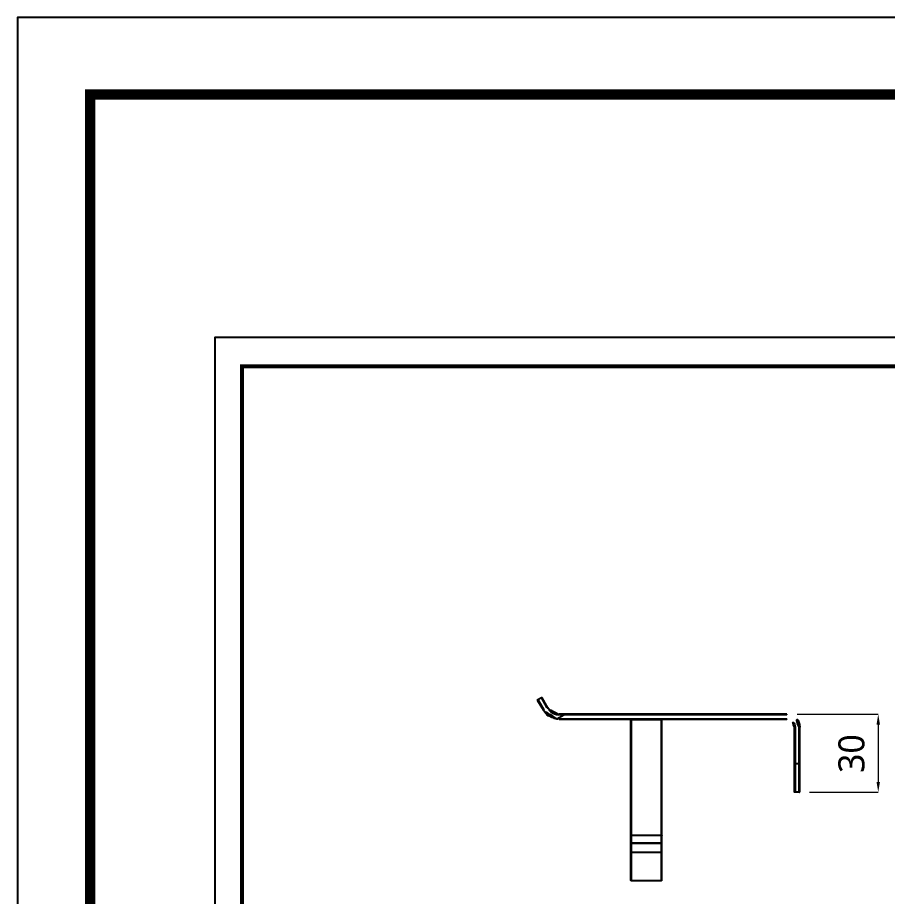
# Model space of a CAD drawing. Extents: x 16296675204 to 16296683393, y -37409618576 to -37409617244.
# Drawn here: x 16296675204.3 to 16296675538.8, y -37409617582 to -37409617244.1 of the extents above; entities that cross this region are included whole.
import ezdxf

# ---------------------------------------------------------------- set-up
doc = ezdxf.new("R2010")
doc.units = 0
doc.header["$LTSCALE"] = 10
doc.header["$MEASUREMENT"] = 0
doc.header["$PDMODE"] = 3
doc.header["$PDSIZE"] = -10
doc.layers.get('0').update_dxf_attribs({"linetype": 'CONTINUOUS'})
doc.layers.get('DEFPOINTS').update_dxf_attribs({"linetype": 'CONTINUOUS'})
doc.styles.add('Daelim Dimension', font='NanumGothic.ttf')
doc.dimstyles.new('DEFAULT', dxfattribs={"dimscale": 2, "dimtxt": 2, "dimasz": 2, "dimexe": 0, "dimexo": 2, "dimgap": 1, "dimtad": 1, "dimdec": 1, "dimzin": 9, "dimdsep": 46, "dimtxsty": 'Daelim Dimension', "dimcen": 0.5, "dimclrd": 252, "dimclre": 252, "dimclrt": 3, "dimadec": 1, "dimazin": 0, "dimtfac": 1, "dimtdec": 1, "dimtix": 1, "dimtmove": 0, "dimatfit": 3, "dimfxl": 1, "dimtolj": 1, "dimtzin": 1, "dimlwd": 9, "dimlwe": 9, "dimarcsym": 0})

# ---------------------------------------------------------------- blocks, each defined once
blk = doc.blocks.new('*D10')
at = {"color": 5, "lineweight": 9, "transparency": 16777216}
for p, q in [((16296675504.017321, -37409617511.913834), (16296675535.225241, -37409617511.913834)), ((16296675535.225241, -37409617515.913834), (16296675535.225241, -37409617537.913834)), ((16296675508.81732, -37409617541.913834), (16296675535.225241, -37409617541.913834))]:
    blk.add_line(p, q, dxfattribs=at)
at = {"color": 5, "transparency": 16777216}
for points in [[(16296675534.55858, -37409617515.913834), (16296675535.891911, -37409617515.913834), (16296675535.225241, -37409617511.913834)], [(16296675534.55858, -37409617537.913834), (16296675535.891911, -37409617537.913834), (16296675535.225241, -37409617541.913834)]]:
    blk.add_solid(points, dxfattribs=at)
at = {"layer": 'DEFPOINTS', "color": 0, "transparency": 16777216}
for p in [(16296675500.017321, -37409617511.913834), (16296675504.81732, -37409617541.913834), (16296675535.225241, -37409617541.913834)]:
    blk.add_point(p, dxfattribs=at)
at = {"color": 7, "transparency": 16777216, "insert": (16296675519.891899, -37409617527.052467), "char_height": 10, "attachment_point": 2, "rotation": 90, "line_spacing_factor": 0.9, "style": 'Daelim Dimension'}
blk.add_mtext('\\A1;30', dxfattribs=at)

msp = doc.modelspace()

# ---------------------------------------------------------------- linework, layer by layer
at = {"color": 7, "linetype": 'Continuous'}
for p, q in [((16296675404.251289, -37409617506.587021), (16296675406.460711, -37409617510.413834)), ((16296675404.324499, -37409617506.313812), (16296675405.71014, -37409617505.513817)), ((16296675408.192751, -37409617509.413834), (16296675405.983339, -37409617505.587021)), ((16296675500.017321, -37409617511.913811), (16296675412.522869, -37409617511.913811)), ((16296675500.017321, -37409617513.913811), (16296675412.522869, -37409617513.913811)), ((16296675440.017321, -37409617575.713814), (16296675440.017321, -37409617514.113823)), ((16296675452.017321, -37409617575.713814), (16296675452.017321, -37409617514.113823)), ((16296675503.017321, -37409617541.713814), (16296675503.017321, -37409617516.913811)), ((16296675505.017321, -37409617541.713814), (16296675505.017321, -37409617516.913811)), ((16296675504.81732, -37409617541.913811), (16296675503.217319, -37409617541.913811)), ((16296675451.81732, -37409617558.487007), (16296675440.217319, -37409617558.487007)), ((16296675451.81732, -37409617575.913811), (16296675440.217319, -37409617575.913811))]:
    msp.add_line(p, q, dxfattribs=at)
at = {"color": 9, "linetype": 'Continuous'}
for p, q in [((16296675404.324499, -37409617506.313812), (16296675406.57864, -37409617510.218109)), ((16296675407.964899, -37409617509.419167), (16296675405.71014, -37409617505.513817)), ((16296675411.61319, -37409617513.652687), (16296675411.58643, -37409617513.850891)), ((16296675411.613131, -37409617513.652687), (16296675414.278601, -37409617512.113823)), ((16296675414.278601, -37409617512.113823), (16296675412.51392, -37409617512.098358)), ((16296675412.522869, -37409617513.713814), (16296675412.522869, -37409617513.913811)), ((16296675412.522869, -37409617513.713814), (16296675500.017321, -37409617513.713814)), ((16296675414.278601, -37409617511.913811), (16296675414.278601, -37409617512.113823)), ((16296675500.017321, -37409617512.113823), (16296675414.278601, -37409617512.113823)), ((16296675452.017321, -37409617514.113823), (16296675440.017321, -37409617514.113823)), ((16296675440.217319, -37409617513.913811), (16296675440.217319, -37409617575.913811)), ((16296675451.81732, -37409617575.913811), (16296675451.81732, -37409617513.913811)), ((16296675500.017321, -37409617512.113823), (16296675500.017321, -37409617511.913811)), ((16296675500.017321, -37409617513.913811), (16296675500.017321, -37409617513.713814)), ((16296675503.217319, -37409617516.913811), (16296675503.017321, -37409617516.913811)), ((16296675503.217319, -37409617516.913811), (16296675503.217319, -37409617541.913811)), ((16296675505.017321, -37409617516.913811), (16296675504.81732, -37409617516.913811)), ((16296675504.81732, -37409617541.913811), (16296675504.81732, -37409617516.913811)), ((16296675503.017321, -37409617530.913811), (16296675505.017321, -37409617530.913811)), ((16296675451.81732, -37409617558.513817), (16296675440.217319, -37409617558.513817)), ((16296675440.217319, -37409617561.313812), (16296675451.81732, -37409617561.313812)), ((16296675451.81732, -37409617561.587021), (16296675440.217319, -37409617561.587021)), ((16296675440.217319, -37409617564.913811), (16296675451.81732, -37409617564.913811))]:
    msp.add_line(p, q, dxfattribs=at)
at = {"ltscale": 0.5}
for points in [[(16296675204.252609, -37409618516.086411), (16296676940.252609, -37409618516.086411), (16296676940.252609, -37409617244.086411), (16296675204.252609, -37409617244.086411)], [(16296675280.084169, -37409617844.102562), (16296675931.084169, -37409617844.102562), (16296675931.084169, -37409617367.102562), (16296675280.084169, -37409617367.102562)]]:
    msp.add_lwpolyline(points, close=True, dxfattribs=at)
at = {"color": 5, "linetype": 'ByBlock', "lineweight": 200}
for points, const_width in [([(16296675232.167789, -37409618461.620499), (16296676912.167789, -37409618461.620499), (16296676912.167789, -37409617273.620499), (16296675232.167789, -37409617273.620499)], 4), ([(16296675290.552361, -37409617823.677841), (16296675920.552361, -37409617823.677841), (16296675920.552361, -37409617378.177841), (16296675290.552361, -37409617378.177841)], 1.5)]:
    msp.add_lwpolyline(points, close=True, dxfattribs=dict(at, const_width=const_width))
at = {"color": 7, "linetype": 'Continuous'}
for centre, radius, start, end in [((16296675404.4245, -37409617506.487007), 0.2, 119.99983579, 209.99998508), ((16296675405.810141, -37409617505.687019), 0.2, 29.99998508, 119.99983579), ((16296675412.522869, -37409617506.913811), 7, 209.99998508, 270), ((16296675412.522869, -37409617506.913811), 5, 210.00047293, 270), ((16296675439.81732, -37409617514.113823), 0.2, 0, 90), ((16296675452.217319, -37409617514.113823), 0.2, 90, 180), ((16296675500.017321, -37409617516.913811), 5, 0, 90), ((16296675500.017321, -37409617516.913811), 3, 0, 90), ((16296675503.217319, -37409617541.713814), 0.2, 180, 270), ((16296675504.81732, -37409617541.713814), 0.2, 270, 0), ((16296675440.217319, -37409617558.687019), 0.2, 90, 180), ((16296675451.81732, -37409617558.687019), 0.2, 0, 90), ((16296675440.217319, -37409617575.713814), 0.2, 180, 270), ((16296675451.81732, -37409617575.713814), 0.2, 270, 0)]:
    msp.add_arc(centre, radius, start, end, dxfattribs=at)
at = {"color": 9, "linetype": 'Continuous'}
for centre, radius, start, end in [((16296675412.7094, -37409617506.679352), 7.078613, 209.9944548, 210.72142318), ((16296675413.076679, -37409617506.430412), 5.921398, 210.31397968, 211.51440174), ((16296675412.522869, -37409617506.913811), 6.8, 262.31163454, 270), ((16296675500.017321, -37409617516.913811), 4.8, 0, 90), ((16296675500.017321, -37409617516.913811), 3.2, 0, 90)]:
    msp.add_arc(centre, radius, start, end, dxfattribs=at)
for points, knots in [([(16296675406.460819, -37409617510.413742), (16296675406.45298, -37409617510.400108), (16296675406.44817, -37409617510.353813), (16296675406.49267, -37409617510.280434), (16296675406.545139, -37409617510.238411), (16296675406.57901, -37409617510.21875)], [0, 0, 0, 0, 0.1918482276, 0.5222616468, 1, 1, 1, 1]), ([(16296675411.61326, -37409617513.652542), (16296675411.080601, -37409617513.575333), (16296675410.033951, -37409617513.294159), (16296675408.62574, -37409617512.532349), (16296675407.467381, -37409617511.514954), (16296675406.869591, -37409617510.708504), (16296675406.624201, -37409617510.295593)], [0, 0, 0, 0, 0.2602883131, 0.5184197721, 0.7677127418, 1, 1, 1, 1]), ([(16296675407.964661, -37409617509.418747), (16296675407.988239, -37409617509.40519), (16296675408.04162, -37409617509.382263), (16296675408.12303, -37409617509.367508), (16296675408.18051, -37409617509.393089), (16296675408.19265, -37409617509.413857)], [0, 0, 0, 0, 0.3330759964, 0.705376598, 1, 1, 1, 1]), ([(16296675412.51392, -37409617512.098358), (16296675412.04376, -37409617512.090179), (16296675411.106331, -37409617511.959679), (16296675409.83024, -37409617511.396263), (16296675408.778259, -37409617510.569107), (16296675408.24612, -37409617509.880302), (16296675408.02862, -37409617509.525581)], [0, 0, 0, 0, 0.2619689757, 0.5200320645, 0.7681877616, 1, 1, 1, 1]), ([(16296675412.51392, -37409617512.098373), (16296675412.514009, -37409617512.073303), (16296675412.514549, -37409617512.029953), (16296675412.51598, -37409617511.979088), (16296675412.517851, -37409617511.948402), (16296675412.518841, -37409617511.930702), (16296675412.520861, -37409617511.921677), (16296675412.521379, -37409617511.914017), (16296675412.522869, -37409617511.913918)], [0, 0, 0, 0, 0.406399052, 0.704574727, 0.8189045149, 0.9128200916, 0.9757222894, 1, 1, 1, 1]), ([(16296675440.017321, -37409617561.487007), (16296675440.017321, -37409617561.441757), (16296675440.067011, -37409617561.344704), (16296675440.167231, -37409617561.313812), (16296675440.217319, -37409617561.313812)], [0, 0, 0, 0, 0.4746735412, 1, 1, 1, 1]), ([(16296675440.217319, -37409617558.513817), (16296675440.1831, -37409617558.513817), (16296675440.115629, -37409617558.528618), (16296675440.06196, -37409617558.573517), (16296675440.044109, -37409617558.600418)], [0, 0, 0, 0, 0.5145762129, 1, 1, 1, 1]), ([(16296675451.81732, -37409617561.313812), (16296675451.867399, -37409617561.313812), (16296675451.967621, -37409617561.344704), (16296675452.017321, -37409617561.441757), (16296675452.017321, -37409617561.487007)], [0, 0, 0, 0, 0.5253264588, 1, 1, 1, 1]), ([(16296675452.017321, -37409617558.687019), (16296675452.017321, -37409617558.641762), (16296675451.967621, -37409617558.544701), (16296675451.867399, -37409617558.513817), (16296675451.81732, -37409617558.513817)], [0, 0, 0, 0, 0.4746735412, 1, 1, 1, 1]), ([(16296675440.217319, -37409617561.587021), (16296675440.19171, -37409617561.587021), (16296675440.14254, -37409617561.581757), (16296675440.069019, -37409617561.561096), (16296675440.017321, -37409617561.517616), (16296675440.017321, -37409617561.487007)], [0, 0, 0, 0, 0.3239188586, 0.6128234125, 1, 1, 1, 1]), ([(16296675452.017321, -37409617561.487007), (16296675452.017321, -37409617561.517616), (16296675451.96562, -37409617561.561096), (16296675451.89209, -37409617561.581757), (16296675451.84292, -37409617561.587021), (16296675451.81732, -37409617561.587021)], [0, 0, 0, 0, 0.3871765875, 0.6760811414, 1, 1, 1, 1]), ([(16296675440.017321, -37409617564.813812), (16296675440.017321, -37409617564.844421), (16296675440.069019, -37409617564.887894), (16296675440.14254, -37409617564.908546), (16296675440.19171, -37409617564.913811), (16296675440.217319, -37409617564.913811)], [0, 0, 0, 0, 0.3871765875, 0.6760811414, 1, 1, 1, 1]), ([(16296675451.81732, -37409617564.913811), (16296675451.84292, -37409617564.913811), (16296675451.89209, -37409617564.908546), (16296675451.96562, -37409617564.887894), (16296675452.017321, -37409617564.844421), (16296675452.017321, -37409617564.813812)], [0, 0, 0, 0, 0.3239188586, 0.6128234125, 1, 1, 1, 1])]:
    msp.add_open_spline(points, degree=3, knots=knots, dxfattribs=at)
msp.add_open_spline([(16296675440.044109, -37409617558.600418), (16296675440.027411, -37409617558.625603), (16296675440.017321, -37409617558.656799), (16296675440.017321, -37409617558.687019)], degree=3, dxfattribs=at)

# ---------------------------------------------------------------- dimensions: what is measured, and where the dimension line sits
dim = msp.add_linear_dim(base=(16296675535.225241, -37409617541.913834), p1=(16296675500.017321, -37409617511.913811), p2=(16296675504.81732, -37409617541.913811), angle=270, dimstyle='DEFAULT', override={"dimtxt": 5, "dimclrd": 5, "dimclre": 5, "dimclrt": 7})
dim.commit()
dim.dimension.update_dxf_attribs({"geometry": '*D10', "text_midpoint": (16296675535.225229, -37409617527.052467), "dimtype": 160})

doc.saveas('drawing.dxf')
